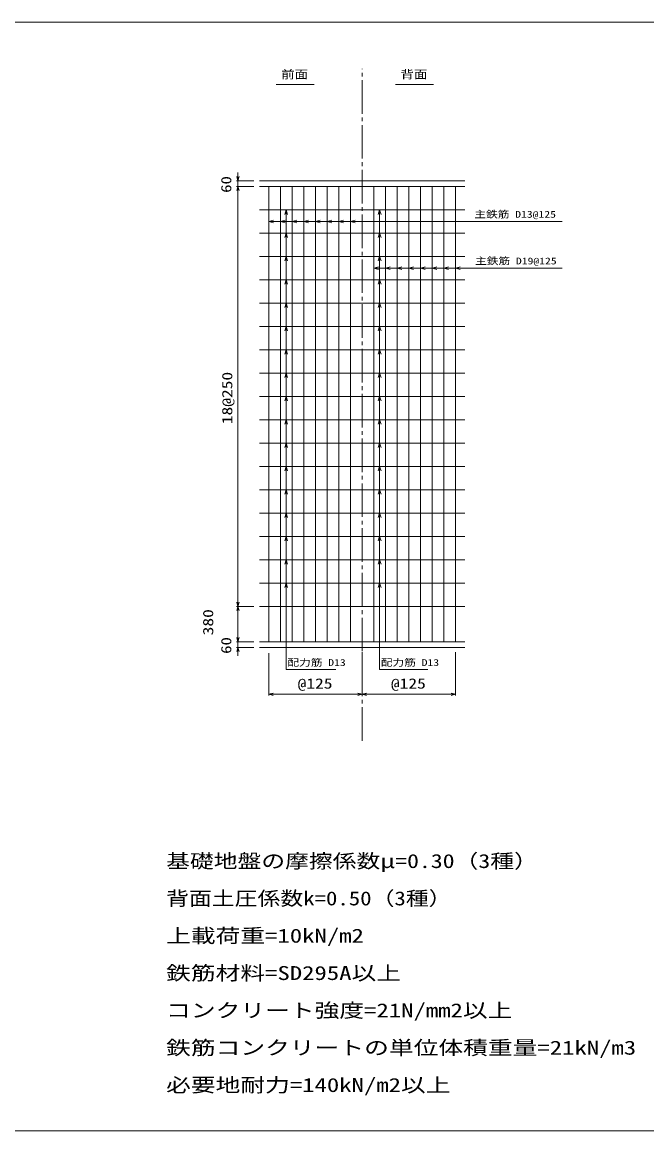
# Model space of a CAD drawing. Units: millimetres, scale not verified. Extents: x -8400 to 126000, y -5940 to 5940.
# Drawn here: x 1575 to 8269, y -5940 to 5940 of the extents above; entities that cross this region are included whole.
import ezdxf
from ezdxf.enums import TextEntityAlignment as Align

# ---------------------------------------------------------------- set-up
doc = ezdxf.new("R2010")
doc.units = ezdxf.units.MM
doc.header["$LTSCALE"] = 40
doc.linetypes.add('CHAIN2', pattern=[12, 9, -1, 1, -1])
doc.layers.add('1-0_0', color=134, linetype='Continuous', lineweight=18)
doc.styles.add('ＭＳ ゴシック', font='')
doc.styles.get('ＭＳ ゴシック').set_extended_font_data('MS Gothic')

# ---------------------------------------------------------------- blocks, each defined once
blk = doc.blocks.new('_Open30')
at = {"layer": '1-0_0', "color": 2}
blk.add_line((0, 0), (-1, 0), dxfattribs=at)
blk.add_lwpolyline([(-1, 0.2679), (0, 0), (-1, -0.2679)], dxfattribs=at)

msp = doc.modelspace()

# ---------------------------------------------------------------- linework, layer by layer
at = {"layer": '1-0_0', "linetype": 'CHAIN2'}
msp.add_line((5218.42, -1761.87), (5218.42, 5440), dxfattribs=at)
at = {"layer": '1-0_0'}
for p, q in [((4296.57, 5271.86), (4705.25, 5271.86)), ((5575.86, 5271.86), (5984.53, 5271.86)), ((4118.97, 4240), (6317.88, 4240)), ((6317.88, 4180), (4118.97, 4180)), ((4404.98, 3930), (4390.09, 3880.85)), ((4404.98, 3930), (4419.86, 3880.85)), ((5405.92, 3930), (5391.04, 3880.85)), ((5405.92, 3930), (5420.81, 3880.85)), ((4218.42, 3805), (4267.58, 3819.88)), ((4218.42, 3805), (7361.42, 3805)), ((4218.42, 3805), (4267.58, 3790.12)), ((4343.42, 3805), (4392.58, 3819.88)), ((4343.42, 3805), (4392.58, 3790.12)), ((4468.42, 3805), (4517.58, 3819.88)), ((4468.42, 3805), (4517.58, 3790.12)), ((4593.42, 3805), (4642.58, 3819.88)), ((4593.42, 3805), (4642.58, 3790.12)), ((4718.42, 3805), (4767.58, 3819.88)), ((4718.42, 3805), (4767.58, 3790.12)), ((4843.42, 3805), (4892.58, 3819.88)), ((4843.42, 3805), (4892.58, 3790.12)), ((4968.42, 3805), (5017.58, 3819.88)), ((4968.42, 3805), (5017.58, 3790.12)), ((5093.42, 3805), (5142.58, 3819.88)), ((5093.42, 3805), (5142.58, 3790.12)), ((4404.98, 3680), (4390.09, 3630.85)), ((4404.98, 3680), (4419.86, 3630.85)), ((5405.92, 3680), (5391.04, 3630.85)), ((5405.92, 3680), (5420.81, 3630.85)), ((4404.98, 3430), (4390.09, 3380.85)), ((4404.98, 3430), (4419.86, 3380.85)), ((5405.92, 3430), (5391.04, 3380.85)), ((5405.92, 3430), (5420.81, 3380.85)), ((5343.42, 3305), (5392.58, 3319.89)), ((5343.42, 3305), (7361.42, 3305)), ((5343.42, 3305), (5392.58, 3290.12)), ((5468.42, 3305), (5517.58, 3319.89)), ((5468.42, 3305), (5517.58, 3290.12)), ((5593.42, 3305), (5642.58, 3319.89)), ((5593.42, 3305), (5642.58, 3290.12)), ((5718.42, 3305), (5767.58, 3319.89)), ((5718.42, 3305), (5767.58, 3290.12)), ((5843.42, 3305), (5892.58, 3319.89)), ((5843.42, 3305), (5892.58, 3290.12)), ((5968.42, 3305), (6017.58, 3319.89)), ((5968.42, 3305), (6017.58, 3290.12)), ((6093.42, 3305), (6142.58, 3319.89)), ((6093.42, 3305), (6142.58, 3290.12)), ((6218.42, 3305), (6267.58, 3319.89)), ((6218.42, 3305), (6267.58, 3290.12)), ((4404.98, 3180), (4390.09, 3130.85)), ((4404.98, 3180), (4419.86, 3130.85)), ((5405.92, 3180), (5391.04, 3130.85)), ((5405.92, 3180), (5420.81, 3130.85)), ((4404.98, 2930), (4390.09, 2880.85)), ((4404.98, 2930), (4419.86, 2880.85)), ((5405.92, 2930), (5391.04, 2880.85)), ((5405.92, 2930), (5420.81, 2880.85)), ((4404.98, 2680), (4390.09, 2630.85)), ((4404.98, 2680), (4419.86, 2630.85)), ((5405.92, 2680), (5391.04, 2630.85)), ((5405.92, 2680), (5420.81, 2630.85)), ((4404.98, 2430), (4390.09, 2380.85)), ((4404.98, 2430), (4419.86, 2380.85)), ((5405.92, 2430), (5391.04, 2380.85)), ((5405.92, 2430), (5420.81, 2380.85)), ((4404.98, 2180), (4390.09, 2130.85)), ((4404.98, 2180), (4419.86, 2130.85)), ((5405.92, 2180), (5391.04, 2130.85)), ((5405.92, 2180), (5420.81, 2130.85)), ((4404.98, 1930), (4390.09, 1880.85)), ((4404.98, 1930), (4419.86, 1880.85)), ((5405.92, 1930), (5391.04, 1880.85)), ((5405.92, 1930), (5420.81, 1880.85)), ((4404.98, 1680), (4390.09, 1630.85)), ((4404.98, 1680), (4419.86, 1630.85)), ((5405.92, 1680), (5391.04, 1630.85)), ((5405.92, 1680), (5420.81, 1630.85)), ((4404.98, 1430), (4390.09, 1380.85)), ((4404.98, 1430), (4419.86, 1380.85)), ((5405.92, 1430), (5391.04, 1380.85)), ((5405.92, 1430), (5420.81, 1380.85)), ((4404.98, 1180), (4390.09, 1130.85)), ((4404.98, 1180), (4419.86, 1130.85)), ((5405.92, 1180), (5391.04, 1130.85)), ((5405.92, 1180), (5420.81, 1130.85)), ((4404.98, 930), (4390.09, 880.85)), ((4404.98, 930), (4419.86, 880.85)), ((5405.92, 930), (5391.04, 880.85)), ((5405.92, 930), (5420.81, 880.85)), ((4404.98, 680), (4390.09, 630.85)), ((4404.98, 680), (4419.86, 630.85)), ((5405.92, 680), (5391.04, 630.85)), ((5405.92, 680), (5420.81, 630.85)), ((4404.98, 430), (4390.09, 380.85)), ((4404.98, 430), (4419.86, 380.85)), ((5405.92, 430), (5391.04, 380.85)), ((5405.92, 430), (5420.81, 380.85)), ((4404.98, 180), (4390.09, 130.85)), ((4404.98, 180), (4419.86, 130.85)), ((5405.92, 180), (5391.04, 130.85)), ((5405.92, 180), (5420.81, 130.85)), ((4404.98, -70), (4390.09, -119.15)), ((4404.98, -70), (4419.86, -119.15)), ((5405.92, -70), (5391.04, -119.15)), ((5405.92, -70), (5420.81, -119.15)), ((6317.88, -700), (4118.97, -700)), ((4118.97, -760), (6317.88, -760))]:
    msp.add_line(p, q, dxfattribs=at)
at = {"layer": '1-0_0', "color": 2}
for p, q in [((3887.14, 4285), (3887.14, 4330)), ((4058.97, 4240), (3872.14, 4240)), ((4058.97, 4180), (3872.14, 4180)), ((4058.97, 4180), (3872.14, 4180)), ((3887.14, 4180), (3887.14, 4240)), ((3887.14, 4135), (3887.14, 4090)), ((3887.14, -275), (3887.14, 4135)), ((4058.97, -320), (3872.14, -320)), ((4058.97, -320), (3872.14, -320)), ((3887.14, -655), (3887.14, -365)), ((4058.97, -700), (3872.14, -700)), ((4058.97, -700), (3872.14, -700)), ((3887.14, -655), (3887.14, -610)), ((3887.14, -760), (3887.14, -700)), ((4058.97, -760), (3872.14, -760)), ((3887.14, -805), (3887.14, -850)), ((4218.42, -820), (4218.42, -1276.87)), ((5218.42, -809.31), (5218.42, -1276.87)), ((5218.42, -809.31), (5218.42, -1276.87)), ((6218.42, -809.31), (6218.42, -1276.87)), ((4263.42, -1261.87), (5173.42, -1261.87)), ((5263.42, -1261.87), (6173.42, -1261.87))]:
    msp.add_line(p, q, dxfattribs=at)
at = {"layer": '1-0_0', "color": 41}
for p, q in [((4118.97, 4180), (6317.88, 4180)), ((4218.42, -700), (4218.42, 4180)), ((4343.42, -700), (4343.42, 4180)), ((4468.42, -700), (4468.42, 4180)), ((4593.42, -700), (4593.42, 4180)), ((4718.42, -700), (4718.42, 4180)), ((4843.42, -700), (4843.42, 4180)), ((4968.42, -700), (4968.42, 4180)), ((5093.42, -700), (5093.42, 4180)), ((5343.42, -700), (5343.42, 4180)), ((5468.42, -700), (5468.42, 4180)), ((5593.42, -700), (5593.42, 4180)), ((5718.42, -700), (5718.42, 4180)), ((5843.42, -700), (5843.42, 4180)), ((5968.42, -700), (5968.42, 4180)), ((6093.42, -700), (6093.42, 4180)), ((6218.42, -700), (6218.42, 4180)), ((4118.97, 3930), (6317.88, 3930)), ((4118.97, 3680), (6317.88, 3680)), ((4118.97, 3430), (6317.88, 3430)), ((4118.97, 3180), (6317.88, 3180)), ((4118.97, 2930), (6317.88, 2930)), ((4118.97, 2680), (6317.88, 2680)), ((4118.97, 2430), (6317.88, 2430)), ((4118.97, 2180), (6317.88, 2180)), ((4118.97, 1930), (6317.88, 1930)), ((4118.97, 1680), (6317.88, 1680)), ((4118.97, 1430), (6317.88, 1430)), ((4118.97, 1180), (6317.88, 1180)), ((4118.97, 930), (6317.88, 930)), ((4118.97, 680), (6317.88, 680)), ((4118.97, 430), (6317.88, 430)), ((4118.97, 180), (6317.88, 180)), ((4118.97, -70), (6317.88, -70)), ((4118.97, -320), (6317.88, -320)), ((6317.88, -700), (4118.97, -700))]:
    msp.add_line(p, q, dxfattribs=at)
at = {"layer": '1-0_0'}
msp.add_lwpolyline([(-8400, 5940), (8400, 5940), (8400, -5940), (-8400, -5940)], close=True, dxfattribs=at)
for points in [[(4404.98, 3930), (4404.98, -997.72), (4937.19, -997.72)], [(5405.92, 3930), (5405.92, -997.72), (5923.61, -997.72)]]:
    msp.add_lwpolyline(points, dxfattribs=at)

# ---------------------------------------------------------------- block references
at = {"layer": '1-0_0', "xscale": 45, "yscale": 45}
for p, rotation in [((3887.14, 4240), 270), ((3887.14, 4180), 90), ((3887.14, 4180), 90), ((3887.14, -320), 270), ((3887.14, -320), 90), ((3887.14, -700), 270), ((3887.14, -700), 270), ((3887.14, -760), 90), ((4218.42, -1261.87), 180), ((5218.42, -1261.87), 180)]:
    msp.add_blockref('_Open30', p, dxfattribs=dict(at, rotation=rotation))
for p in [(5218.42, -1261.87), (6218.42, -1261.87)]:
    msp.add_blockref('_Open30', p, dxfattribs=at)

# ---------------------------------------------------------------- texts
at = {"layer": '1-0_0', "style": 'ＭＳ ゴシック'}
for s, height, width, p in [('前面', 87.98, 1.2, (4350.29, 5309.3)), ('背面', 87.98, 1.2, (5629.58, 5309.3)), ('主鉄筋 D13@125', 73.31, 1.25, (6421.68, 3822.21)), ('主鉄筋 D19@125', 73.31, 1.25, (6429.16, 3322.21)), ('配力筋 D13', 73.31, 1.25, (4418.2, -980.51)), ('配力筋 D13', 73.31, 1.25, (5419.15, -980.51)), ('基礎地盤の摩擦係数μ=0.30（3種）', 149.6, 1.25, (3117.57, -3168.91)), ('背面土圧係数k=0.50（3種）', 149.6, 1.2, (3117.57, -3568.91)), ('上載荷重=10kN/m2', 149.6, 1.3, (3117.57, -3968.91)), ('鉄筋材料=SD295A以上', 149.6, 1.3, (3117.57, -4368.91)), ('コンクリート強度=21N/mm2以上', 149.6, 1.3, (3117.57, -4768.91)), ('鉄筋コンクリートの単位体積重量=21kN/m3', 149.6, 1.3, (3117.57, -5168.91)), ('必要地耐力=140kN/m2以上', 149.6, 1.3, (3117.57, -5568.91))]:
    msp.add_text(s, height=height, dxfattribs=dict(at, width=width)).set_placement(p, align=Align.BOTTOM_LEFT)
at = {"layer": '1-0_0', "color": 2, "style": 'ＭＳ ゴシック'}
for s, width, p in [('60', 1.2, (3849.64, 4111.02)), ('18@250', 1.25, (3859.95, 1631.9)), ('380', 1.25, (3655.56, -630.6)), ('60', 1.2, (3849.64, -828.98))]:
    msp.add_text(s, height=110, rotation=90, dxfattribs=dict(at, width=width)).set_placement(p, align=Align.BOTTOM_LEFT)
at = {"layer": '1-0_0', "color": 2, "style": 'ＭＳ ゴシック', "width": 1.25}
for p in [(4526.93, -1234.69), (5526.93, -1234.69)]:
    msp.add_text('@125', height=110, dxfattribs=at).set_placement(p, align=Align.BOTTOM_LEFT)

doc.saveas('drawing.dxf')
